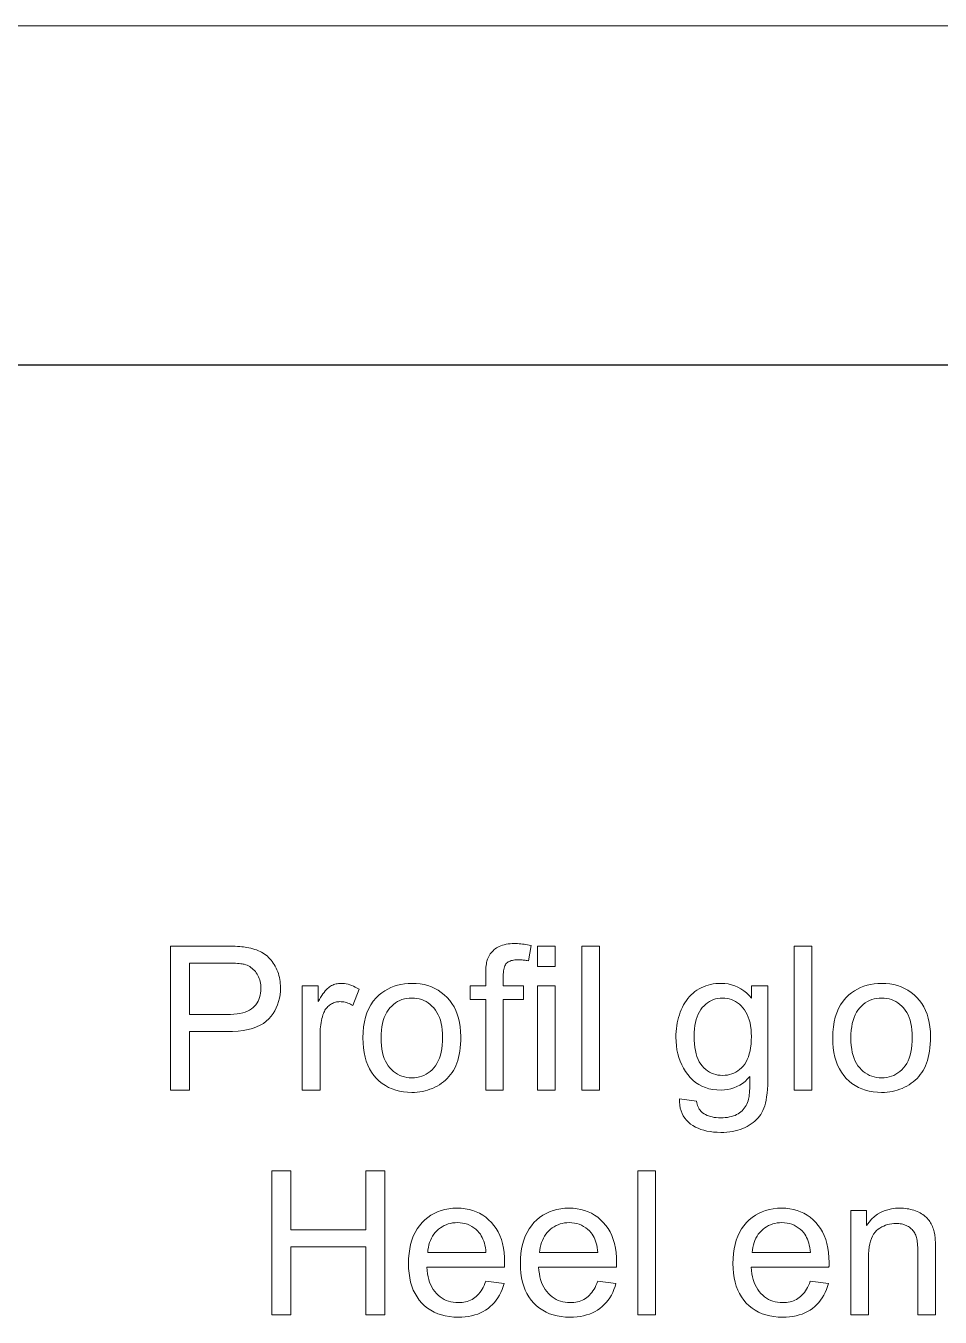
# Model space of a CAD drawing. Extents: x 0 to 594, y 0 to 521.
# Drawn here: x 426.58 to 445.62, y 393.01 to 419.91 of the extents above; entities that cross this region are included whole.
import ezdxf

# ---------------------------------------------------------------- set-up
doc = ezdxf.new("R2010")
doc.units = 0

msp = doc.modelspace()

# ---------------------------------------------------------------- linework, layer by layer
at = {"color": 7, "lineweight": 13}
msp.add_line((593.818, 419.914), (0, 419.914), dxfattribs=at)
at = {"color": 7, "lineweight": 30}
msp.add_line((586.749, 412.845), (28.277, 412.845), dxfattribs=at)
at = {"color": 7, "lineweight": 13}
for points in [[(429.595, 397.744), (429.595, 400.744), (430.727, 400.744), (430.785, 400.744), (430.841, 400.743), (430.893, 400.742), (430.943, 400.74), (430.99, 400.737), (431.035, 400.734), (431.076, 400.73), (431.115, 400.726), (431.15, 400.721), (431.183, 400.716), (431.227, 400.708), (431.269, 400.698), (431.309, 400.688), (431.349, 400.675), (431.386, 400.662), (431.423, 400.647), (431.458, 400.631), (431.491, 400.614), (431.523, 400.595), (431.554, 400.575), (431.583, 400.554), (431.611, 400.531), (431.638, 400.506), (431.664, 400.479), (431.688, 400.451), (431.712, 400.422), (431.734, 400.39), (431.755, 400.357), (431.775, 400.322), (431.794, 400.286), (431.811, 400.248), (431.827, 400.21), (431.84, 400.171), (431.852, 400.131), (431.862, 400.09), (431.871, 400.049), (431.877, 400.007), (431.881, 399.964), (431.884, 399.921), (431.885, 399.877), (431.883, 399.801), (431.875, 399.728), (431.863, 399.658), (431.846, 399.589), (431.824, 399.523), (431.797, 399.46), (431.766, 399.398), (431.729, 399.34), (431.688, 399.283), (431.642, 399.229), (431.589, 399.179), (431.528, 399.133), (431.46, 399.094), (431.384, 399.059), (431.3, 399.03), (431.208, 399.006), (431.108, 398.988), (431, 398.974), (430.885, 398.967), (430.762, 398.964), (429.992, 398.964), (429.992, 397.744)], [(436.158, 397.744), (436.158, 399.631), (435.833, 399.631), (435.833, 399.917), (436.158, 399.917), (436.158, 400.149), (436.158, 400.191), (436.16, 400.232), (436.161, 400.27), (436.164, 400.306), (436.168, 400.34), (436.172, 400.371), (436.177, 400.4), (436.183, 400.427), (436.189, 400.452), (436.197, 400.474), (436.208, 400.502), (436.221, 400.529), (436.236, 400.555), (436.252, 400.58), (436.27, 400.604), (436.29, 400.626), (436.311, 400.648), (436.334, 400.669), (436.358, 400.688), (436.384, 400.706), (436.412, 400.723), (436.442, 400.738), (436.474, 400.752), (436.509, 400.763), (436.545, 400.773), (436.584, 400.781), (436.624, 400.787), (436.667, 400.792), (436.712, 400.794), (436.76, 400.795), (436.791, 400.795), (436.823, 400.794), (436.856, 400.792), (436.889, 400.789), (436.923, 400.786), (436.958, 400.782), (436.993, 400.777), (437.029, 400.772), (437.066, 400.766), (437.103, 400.759), (437.048, 400.437), (437.025, 400.441), (437.003, 400.445), (436.98, 400.448), (436.958, 400.45), (436.937, 400.453), (436.915, 400.454), (436.894, 400.456), (436.873, 400.457), (436.852, 400.458), (436.831, 400.458), (436.799, 400.457), (436.768, 400.455), (436.739, 400.451), (436.713, 400.446), (436.688, 400.44), (436.665, 400.432), (436.644, 400.423), (436.626, 400.412), (436.609, 400.4), (436.594, 400.386), (436.581, 400.371), (436.569, 400.352), (436.558, 400.332), (436.549, 400.309), (436.542, 400.283), (436.535, 400.255), (436.531, 400.225), (436.527, 400.192), (436.525, 400.156), (436.524, 400.118), (436.524, 399.917), (436.948, 399.917), (436.948, 399.631), (436.524, 399.631), (436.524, 397.744)], [(437.236, 400.321), (437.236, 400.744), (437.605, 400.744), (437.605, 400.321)], [(438.157, 397.744), (438.157, 400.744), (438.526, 400.744), (438.526, 397.744)], [(442.584, 397.744), (442.584, 400.744), (442.952, 400.744), (442.952, 397.744)], [(429.992, 399.318), (430.768, 399.318), (430.842, 399.319), (430.913, 399.324), (430.979, 399.331), (431.04, 399.341), (431.097, 399.354), (431.149, 399.369), (431.197, 399.388), (431.241, 399.41), (431.28, 399.434), (431.314, 399.461), (431.345, 399.491), (431.372, 399.523), (431.397, 399.558), (431.418, 399.594), (431.435, 399.634), (431.45, 399.675), (431.461, 399.719), (431.469, 399.765), (431.474, 399.813), (431.476, 399.864), (431.475, 399.901), (431.472, 399.937), (431.467, 399.972), (431.461, 400.006), (431.452, 400.039), (431.442, 400.071), (431.429, 400.101), (431.415, 400.131), (431.399, 400.159), (431.381, 400.187), (431.361, 400.212), (431.34, 400.237), (431.318, 400.259), (431.295, 400.279), (431.27, 400.298), (431.245, 400.315), (431.218, 400.33), (431.19, 400.343), (431.16, 400.354), (431.13, 400.364), (431.108, 400.369), (431.083, 400.373), (431.055, 400.377), (431.023, 400.381), (430.987, 400.384), (430.949, 400.386), (430.906, 400.388), (430.861, 400.389), (430.812, 400.39), (430.76, 400.39), (429.992, 400.39)], [(432.339, 397.744), (432.339, 399.917), (432.671, 399.917), (432.671, 399.588), (432.696, 399.633), (432.721, 399.674), (432.745, 399.713), (432.769, 399.748), (432.793, 399.78), (432.816, 399.809), (432.839, 399.835), (432.861, 399.857), (432.884, 399.877), (432.905, 399.893), (432.927, 399.907), (432.949, 399.919), (432.972, 399.931), (432.995, 399.94), (433.018, 399.948), (433.042, 399.955), (433.066, 399.96), (433.091, 399.964), (433.116, 399.966), (433.142, 399.967), (433.179, 399.965), (433.216, 399.962), (433.254, 399.956), (433.292, 399.948), (433.329, 399.937), (433.367, 399.924), (433.405, 399.908), (433.443, 399.891), (433.482, 399.87), (433.52, 399.848), (433.393, 399.506), (433.366, 399.521), (433.339, 399.535), (433.312, 399.547), (433.285, 399.557), (433.258, 399.566), (433.231, 399.573), (433.204, 399.579), (433.177, 399.583), (433.15, 399.585), (433.123, 399.586), (433.099, 399.585), (433.076, 399.583), (433.053, 399.579), (433.031, 399.574), (433.009, 399.568), (432.987, 399.56), (432.966, 399.55), (432.946, 399.539), (432.926, 399.527), (432.906, 399.513), (432.888, 399.498), (432.87, 399.482), (432.854, 399.465), (432.838, 399.446), (432.824, 399.427), (432.811, 399.406), (432.799, 399.384), (432.788, 399.361), (432.778, 399.337), (432.769, 399.312), (432.757, 399.272), (432.747, 399.232), (432.738, 399.191), (432.73, 399.149), (432.723, 399.106), (432.718, 399.063), (432.713, 399.019), (432.71, 398.974), (432.708, 398.928), (432.708, 398.882), (432.708, 397.744)], [(433.602, 398.831), (433.605, 398.948), (433.615, 399.06), (433.632, 399.165), (433.656, 399.264), (433.686, 399.356), (433.723, 399.443), (433.766, 399.523), (433.817, 399.596), (433.874, 399.664), (433.938, 399.725), (433.995, 399.771), (434.055, 399.812), (434.117, 399.848), (434.182, 399.88), (434.249, 399.906), (434.318, 399.928), (434.39, 399.945), (434.465, 399.957), (434.542, 399.964), (434.621, 399.967), (434.709, 399.964), (434.794, 399.955), (434.875, 399.94), (434.953, 399.92), (435.028, 399.893), (435.1, 399.861), (435.168, 399.823), (435.233, 399.779), (435.295, 399.729), (435.354, 399.673), (435.408, 399.612), (435.456, 399.547), (435.499, 399.477), (435.536, 399.402), (435.567, 399.323), (435.593, 399.24), (435.613, 399.152), (435.627, 399.06), (435.635, 398.963), (435.638, 398.862), (435.637, 398.779), (435.633, 398.701), (435.627, 398.626), (435.618, 398.555), (435.607, 398.487), (435.593, 398.423), (435.577, 398.362), (435.558, 398.305), (435.536, 398.251), (435.512, 398.202), (435.486, 398.155), (435.457, 398.11), (435.427, 398.067), (435.393, 398.026), (435.358, 397.988), (435.32, 397.952), (435.28, 397.918), (435.238, 397.886), (435.193, 397.856), (435.146, 397.828), (435.098, 397.803), (435.048, 397.78), (434.998, 397.76), (434.947, 397.743), (434.895, 397.728), (434.842, 397.716), (434.788, 397.707), (434.733, 397.7), (434.678, 397.696), (434.621, 397.695), (434.532, 397.698), (434.446, 397.707), (434.363, 397.721), (434.284, 397.742), (434.209, 397.768), (434.137, 397.8), (434.068, 397.839), (434.003, 397.882), (433.941, 397.932), (433.883, 397.988), (433.83, 398.049), (433.782, 398.115), (433.74, 398.187), (433.703, 398.263), (433.672, 398.345), (433.647, 398.432), (433.627, 398.524), (433.613, 398.621), (433.605, 398.723)], [(437.236, 397.744), (437.236, 399.917), (437.605, 399.917), (437.605, 397.744)], [(440.193, 397.564), (440.552, 397.511), (440.557, 397.479), (440.564, 397.448), (440.572, 397.42), (440.582, 397.393), (440.594, 397.368), (440.607, 397.344), (440.622, 397.323), (440.639, 397.303), (440.657, 397.286), (440.676, 397.269), (440.705, 397.25), (440.735, 397.233), (440.768, 397.217), (440.802, 397.204), (440.839, 397.193), (440.877, 397.184), (440.917, 397.176), (440.96, 397.171), (441.004, 397.168), (441.051, 397.167), (441.101, 397.168), (441.149, 397.171), (441.194, 397.176), (441.237, 397.184), (441.277, 397.193), (441.316, 397.204), (441.352, 397.217), (441.385, 397.233), (441.417, 397.25), (441.446, 397.269), (441.473, 397.291), (441.498, 397.314), (441.521, 397.338), (441.543, 397.364), (441.562, 397.392), (441.58, 397.422), (441.597, 397.453), (441.611, 397.486), (441.623, 397.52), (441.634, 397.556), (441.64, 397.581), (441.644, 397.611), (441.649, 397.646), (441.652, 397.686), (441.655, 397.73), (441.657, 397.78), (441.659, 397.835), (441.66, 397.895), (441.661, 397.959), (441.661, 398.029), (441.611, 397.975), (441.559, 397.926), (441.505, 397.884), (441.449, 397.847), (441.39, 397.815), (441.328, 397.79), (441.264, 397.77), (441.198, 397.756), (441.13, 397.747), (441.059, 397.744), (440.971, 397.747), (440.888, 397.757), (440.808, 397.773), (440.733, 397.796), (440.662, 397.825), (440.594, 397.861), (440.531, 397.903), (440.472, 397.951), (440.416, 398.006), (440.365, 398.068), (440.319, 398.134), (440.277, 398.202), (440.24, 398.273), (440.208, 398.347), (440.181, 398.423), (440.159, 398.502), (440.142, 398.583), (440.13, 398.667), (440.122, 398.754), (440.12, 398.843), (440.121, 398.905), (440.124, 398.966), (440.13, 399.025), (440.138, 399.084), (440.148, 399.142), (440.16, 399.199), (440.175, 399.255), (440.192, 399.31), (440.211, 399.364), (440.232, 399.417), (440.256, 399.469), (440.281, 399.518), (440.309, 399.564), (440.339, 399.608), (440.37, 399.65), (440.404, 399.69), (440.44, 399.727), (440.477, 399.761), (440.517, 399.794), (440.559, 399.823), (440.602, 399.851), (440.647, 399.875), (440.694, 399.896), (440.742, 399.915), (440.791, 399.931), (440.842, 399.944), (440.895, 399.954), (440.949, 399.961), (441.004, 399.965), (441.061, 399.967), (441.137, 399.964), (441.21, 399.954), (441.28, 399.939), (441.347, 399.917), (441.412, 399.889), (441.474, 399.855), (441.534, 399.814), (441.59, 399.768), (441.644, 399.715), (441.695, 399.656), (441.695, 399.917), (442.035, 399.917), (442.035, 398.039), (442.034, 397.94), (442.031, 397.848), (442.026, 397.761), (442.019, 397.68), (442.009, 397.605), (441.998, 397.536), (441.985, 397.473), (441.969, 397.416), (441.951, 397.365), (441.932, 397.32), (441.91, 397.278), (441.886, 397.238), (441.859, 397.201), (441.83, 397.164), (441.798, 397.13), (441.764, 397.098), (441.728, 397.067), (441.689, 397.038), (441.648, 397.01), (441.604, 396.985), (441.559, 396.962), (441.511, 396.941), (441.461, 396.922), (441.409, 396.906), (441.354, 396.893), (441.298, 396.882), (441.24, 396.873), (441.18, 396.867), (441.117, 396.863), (441.053, 396.862), (440.977, 396.864), (440.903, 396.869), (440.833, 396.878), (440.766, 396.89), (440.701, 396.906), (440.64, 396.925), (440.582, 396.948), (440.526, 396.974), (440.474, 397.004), (440.425, 397.037), (440.379, 397.074), (440.339, 397.114), (440.303, 397.158), (440.273, 397.206), (440.247, 397.256), (440.227, 397.311), (440.211, 397.369), (440.2, 397.43), (440.194, 397.496)], [(443.386, 398.831), (443.389, 398.948), (443.399, 399.06), (443.416, 399.165), (443.439, 399.264), (443.47, 399.356), (443.507, 399.443), (443.55, 399.523), (443.601, 399.596), (443.658, 399.664), (443.721, 399.725), (443.779, 399.771), (443.838, 399.812), (443.901, 399.848), (443.965, 399.88), (444.032, 399.906), (444.102, 399.928), (444.174, 399.945), (444.249, 399.957), (444.326, 399.964), (444.405, 399.967), (444.493, 399.964), (444.578, 399.955), (444.659, 399.94), (444.737, 399.92), (444.812, 399.893), (444.884, 399.861), (444.952, 399.823), (445.017, 399.779), (445.079, 399.729), (445.138, 399.673), (445.192, 399.612), (445.24, 399.547), (445.283, 399.477), (445.32, 399.402), (445.351, 399.323), (445.376, 399.24), (445.396, 399.152), (445.411, 399.06), (445.419, 398.963), (445.422, 398.862), (445.421, 398.779), (445.417, 398.701), (445.411, 398.626), (445.402, 398.555), (445.39, 398.487), (445.377, 398.423), (445.36, 398.362), (445.341, 398.305), (445.32, 398.251), (445.296, 398.202), (445.27, 398.155), (445.241, 398.11), (445.21, 398.067), (445.177, 398.026), (445.142, 397.988), (445.104, 397.952), (445.064, 397.918), (445.021, 397.886), (444.977, 397.856), (444.93, 397.828), (444.881, 397.803), (444.832, 397.78), (444.782, 397.76), (444.73, 397.743), (444.678, 397.728), (444.625, 397.716), (444.572, 397.707), (444.517, 397.7), (444.461, 397.696), (444.405, 397.695), (444.315, 397.698), (444.229, 397.707), (444.147, 397.721), (444.068, 397.742), (443.992, 397.768), (443.92, 397.8), (443.852, 397.839), (443.787, 397.882), (443.725, 397.932), (443.667, 397.988), (443.614, 398.049), (443.566, 398.115), (443.524, 398.187), (443.487, 398.263), (443.456, 398.345), (443.431, 398.432), (443.411, 398.524), (443.397, 398.621), (443.389, 398.723)], [(433.981, 398.831), (433.982, 398.749), (433.988, 398.672), (433.997, 398.599), (434.01, 398.53), (434.026, 398.466), (434.046, 398.405), (434.07, 398.349), (434.097, 398.297), (434.128, 398.249), (434.163, 398.206), (434.2, 398.166), (434.239, 398.131), (434.28, 398.1), (434.324, 398.073), (434.368, 398.05), (434.415, 398.031), (434.464, 398.017), (434.514, 398.006), (434.567, 398), (434.621, 397.998), (434.675, 398), (434.727, 398.006), (434.777, 398.017), (434.826, 398.031), (434.872, 398.05), (434.917, 398.073), (434.96, 398.1), (435.001, 398.132), (435.04, 398.167), (435.077, 398.207), (435.112, 398.251), (435.143, 398.299), (435.17, 398.352), (435.194, 398.409), (435.214, 398.47), (435.23, 398.536), (435.243, 398.606), (435.252, 398.681), (435.258, 398.76), (435.26, 398.843), (435.258, 398.922), (435.252, 398.997), (435.243, 399.067), (435.23, 399.134), (435.214, 399.197), (435.194, 399.257), (435.17, 399.312), (435.142, 399.363), (435.111, 399.41), (435.076, 399.454), (435.039, 399.493), (435, 399.529), (434.959, 399.56), (434.916, 399.587), (434.871, 399.61), (434.825, 399.628), (434.776, 399.643), (434.726, 399.653), (434.675, 399.66), (434.621, 399.662), (434.567, 399.66), (434.514, 399.653), (434.464, 399.643), (434.415, 399.629), (434.368, 399.61), (434.324, 399.587), (434.28, 399.56), (434.239, 399.529), (434.2, 399.494), (434.163, 399.455), (434.128, 399.412), (434.097, 399.364), (434.07, 399.312), (434.046, 399.256), (434.026, 399.196), (434.01, 399.131), (433.997, 399.062), (433.988, 398.989), (433.982, 398.912)], [(440.498, 398.87), (440.5, 398.787), (440.505, 398.708), (440.514, 398.634), (440.526, 398.565), (440.541, 398.5), (440.559, 398.44), (440.582, 398.384), (440.607, 398.333), (440.636, 398.287), (440.668, 398.246), (440.703, 398.208), (440.74, 398.175), (440.778, 398.145), (440.818, 398.12), (440.86, 398.098), (440.903, 398.081), (440.948, 398.067), (440.995, 398.057), (441.044, 398.051), (441.094, 398.049), (441.144, 398.051), (441.192, 398.057), (441.239, 398.067), (441.284, 398.08), (441.327, 398.098), (441.369, 398.12), (441.409, 398.145), (441.447, 398.174), (441.484, 398.207), (441.52, 398.245), (441.552, 398.286), (441.581, 398.332), (441.607, 398.382), (441.63, 398.436), (441.648, 398.496), (441.664, 398.559), (441.676, 398.627), (441.685, 398.699), (441.69, 398.776), (441.691, 398.857), (441.69, 398.935), (441.684, 399.009), (441.675, 399.079), (441.663, 399.145), (441.647, 399.207), (441.628, 399.266), (441.605, 399.32), (441.578, 399.37), (441.548, 399.417), (441.514, 399.459), (441.478, 399.498), (441.441, 399.532), (441.402, 399.562), (441.361, 399.589), (441.319, 399.611), (441.276, 399.629), (441.231, 399.643), (441.185, 399.654), (441.137, 399.66), (441.088, 399.662), (441.039, 399.66), (440.992, 399.654), (440.947, 399.644), (440.903, 399.63), (440.861, 399.612), (440.82, 399.59), (440.78, 399.564), (440.742, 399.534), (440.705, 399.5), (440.67, 399.462), (440.638, 399.42), (440.608, 399.375), (440.583, 399.325), (440.56, 399.272), (440.541, 399.214), (440.526, 399.153), (440.514, 399.088), (440.505, 399.019), (440.5, 398.946)], [(443.764, 398.831), (443.766, 398.749), (443.772, 398.672), (443.781, 398.599), (443.794, 398.53), (443.81, 398.466), (443.83, 398.405), (443.854, 398.349), (443.881, 398.297), (443.912, 398.249), (443.947, 398.206), (443.984, 398.166), (444.023, 398.131), (444.064, 398.1), (444.107, 398.073), (444.152, 398.05), (444.199, 398.031), (444.248, 398.017), (444.298, 398.006), (444.351, 398), (444.405, 397.998), (444.459, 398), (444.511, 398.006), (444.561, 398.017), (444.61, 398.031), (444.656, 398.05), (444.701, 398.073), (444.744, 398.1), (444.785, 398.132), (444.824, 398.167), (444.861, 398.207), (444.896, 398.251), (444.927, 398.299), (444.954, 398.352), (444.978, 398.409), (444.998, 398.47), (445.014, 398.536), (445.027, 398.606), (445.036, 398.681), (445.042, 398.76), (445.043, 398.843), (445.042, 398.922), (445.036, 398.997), (445.027, 399.067), (445.014, 399.134), (444.998, 399.197), (444.977, 399.257), (444.954, 399.312), (444.926, 399.363), (444.895, 399.41), (444.86, 399.454), (444.823, 399.493), (444.783, 399.529), (444.742, 399.56), (444.699, 399.587), (444.655, 399.61), (444.608, 399.628), (444.56, 399.643), (444.51, 399.653), (444.458, 399.66), (444.405, 399.662), (444.351, 399.66), (444.298, 399.653), (444.248, 399.643), (444.199, 399.629), (444.152, 399.61), (444.107, 399.587), (444.064, 399.56), (444.023, 399.529), (443.984, 399.494), (443.947, 399.455), (443.912, 399.412), (443.881, 399.364), (443.854, 399.312), (443.83, 399.256), (443.81, 399.196), (443.794, 399.131), (443.781, 399.062), (443.772, 398.989), (443.766, 398.912)], [(431.705, 393.062), (431.705, 396.062), (432.102, 396.062), (432.102, 394.83), (433.661, 394.83), (433.661, 396.062), (434.058, 396.062), (434.058, 393.062), (433.661, 393.062), (433.661, 394.476), (432.102, 394.476), (432.102, 393.062)], [(439.326, 393.062), (439.326, 396.062), (439.694, 396.062), (439.694, 393.062)], [(436.16, 393.762), (436.541, 393.715), (436.521, 393.65), (436.498, 393.587), (436.473, 393.528), (436.444, 393.472), (436.412, 393.419), (436.377, 393.368), (436.339, 393.321), (436.298, 393.277), (436.254, 393.236), (436.207, 393.197), (436.157, 393.162), (436.104, 393.131), (436.049, 393.103), (435.991, 393.079), (435.93, 393.059), (435.866, 393.042), (435.8, 393.03), (435.731, 393.02), (435.659, 393.015), (435.585, 393.013), (435.492, 393.016), (435.402, 393.025), (435.317, 393.039), (435.235, 393.06), (435.158, 393.086), (435.084, 393.119), (435.014, 393.157), (434.948, 393.201), (434.887, 393.251), (434.829, 393.307), (434.776, 393.368), (434.728, 393.434), (434.686, 393.504), (434.65, 393.579), (434.619, 393.659), (434.594, 393.744), (434.575, 393.834), (434.561, 393.928), (434.552, 394.027), (434.549, 394.13), (434.552, 394.238), (434.561, 394.34), (434.575, 394.437), (434.595, 394.53), (434.62, 394.617), (434.651, 394.7), (434.688, 394.778), (434.73, 394.851), (434.778, 394.919), (434.832, 394.982), (434.89, 395.039), (434.952, 395.091), (435.016, 395.136), (435.085, 395.175), (435.156, 395.209), (435.231, 395.236), (435.309, 395.257), (435.391, 395.272), (435.476, 395.281), (435.565, 395.284), (435.65, 395.282), (435.732, 395.273), (435.812, 395.258), (435.888, 395.237), (435.96, 395.21), (436.03, 395.178), (436.097, 395.139), (436.16, 395.095), (436.22, 395.044), (436.277, 394.988), (436.329, 394.926), (436.376, 394.859), (436.418, 394.788), (436.453, 394.712), (436.484, 394.631), (436.509, 394.545), (436.528, 394.454), (436.542, 394.358), (436.55, 394.258), (436.553, 394.153), (436.553, 394.146), (436.553, 394.138), (436.553, 394.13), (436.553, 394.121), (436.552, 394.112), (436.552, 394.102), (436.552, 394.091), (436.552, 394.079), (436.551, 394.067), (436.551, 394.055), (434.93, 394.055), (434.936, 393.985), (434.945, 393.918), (434.957, 393.855), (434.972, 393.795), (434.991, 393.738), (435.013, 393.685), (435.038, 393.635), (435.066, 393.589), (435.098, 393.546), (435.133, 393.506), (435.17, 393.47), (435.209, 393.438), (435.25, 393.409), (435.293, 393.384), (435.337, 393.363), (435.384, 393.346), (435.432, 393.333), (435.482, 393.323), (435.533, 393.318), (435.587, 393.316), (435.627, 393.317), (435.666, 393.32), (435.703, 393.325), (435.74, 393.333), (435.775, 393.342), (435.809, 393.354), (435.842, 393.368), (435.873, 393.384), (435.904, 393.402), (435.933, 393.422), (435.961, 393.445), (435.988, 393.47), (436.013, 393.498), (436.038, 393.528), (436.061, 393.56), (436.083, 393.596), (436.104, 393.633), (436.124, 393.674), (436.143, 393.717)], [(438.491, 393.762), (438.871, 393.715), (438.852, 393.65), (438.829, 393.587), (438.804, 393.528), (438.775, 393.472), (438.743, 393.419), (438.708, 393.368), (438.67, 393.321), (438.629, 393.277), (438.585, 393.236), (438.538, 393.197), (438.488, 393.162), (438.435, 393.131), (438.38, 393.103), (438.321, 393.079), (438.261, 393.059), (438.197, 393.042), (438.131, 393.03), (438.062, 393.02), (437.99, 393.015), (437.916, 393.013), (437.822, 393.016), (437.733, 393.025), (437.647, 393.039), (437.566, 393.06), (437.488, 393.086), (437.415, 393.119), (437.345, 393.157), (437.279, 393.201), (437.217, 393.251), (437.16, 393.307), (437.107, 393.368), (437.059, 393.434), (437.017, 393.504), (436.981, 393.579), (436.95, 393.659), (436.925, 393.744), (436.905, 393.834), (436.892, 393.928), (436.883, 394.027), (436.88, 394.13), (436.883, 394.238), (436.892, 394.34), (436.906, 394.437), (436.926, 394.53), (436.951, 394.617), (436.982, 394.7), (437.019, 394.778), (437.061, 394.851), (437.109, 394.919), (437.163, 394.982), (437.221, 395.039), (437.282, 395.091), (437.347, 395.136), (437.415, 395.175), (437.487, 395.209), (437.562, 395.236), (437.64, 395.257), (437.722, 395.272), (437.807, 395.281), (437.895, 395.284), (437.981, 395.282), (438.063, 395.273), (438.142, 395.258), (438.219, 395.237), (438.291, 395.21), (438.361, 395.178), (438.427, 395.139), (438.491, 395.095), (438.551, 395.044), (438.607, 394.988), (438.66, 394.926), (438.707, 394.859), (438.748, 394.788), (438.784, 394.712), (438.815, 394.631), (438.84, 394.545), (438.859, 394.454), (438.873, 394.358), (438.881, 394.258), (438.884, 394.153), (438.884, 394.146), (438.884, 394.138), (438.884, 394.13), (438.883, 394.121), (438.883, 394.112), (438.883, 394.102), (438.883, 394.091), (438.882, 394.079), (438.882, 394.067), (438.882, 394.055), (437.261, 394.055), (437.267, 393.985), (437.276, 393.918), (437.288, 393.855), (437.303, 393.795), (437.322, 393.738), (437.344, 393.685), (437.369, 393.635), (437.397, 393.589), (437.429, 393.546), (437.464, 393.506), (437.501, 393.47), (437.54, 393.438), (437.581, 393.409), (437.624, 393.384), (437.668, 393.363), (437.715, 393.346), (437.763, 393.333), (437.813, 393.323), (437.864, 393.318), (437.918, 393.316), (437.958, 393.317), (437.997, 393.32), (438.034, 393.325), (438.07, 393.333), (438.106, 393.342), (438.14, 393.354), (438.172, 393.368), (438.204, 393.384), (438.234, 393.402), (438.264, 393.422), (438.292, 393.445), (438.319, 393.47), (438.344, 393.498), (438.369, 393.528), (438.392, 393.56), (438.414, 393.596), (438.435, 393.633), (438.455, 393.674), (438.473, 393.717)], [(442.917, 393.762), (443.298, 393.715), (443.278, 393.65), (443.256, 393.587), (443.23, 393.528), (443.201, 393.472), (443.169, 393.419), (443.134, 393.368), (443.097, 393.321), (443.056, 393.277), (443.011, 393.236), (442.964, 393.197), (442.914, 393.162), (442.861, 393.131), (442.806, 393.103), (442.748, 393.079), (442.687, 393.059), (442.623, 393.042), (442.557, 393.03), (442.488, 393.02), (442.417, 393.015), (442.342, 393.013), (442.249, 393.016), (442.159, 393.025), (442.074, 393.039), (441.992, 393.06), (441.915, 393.086), (441.841, 393.119), (441.771, 393.157), (441.706, 393.201), (441.644, 393.251), (441.586, 393.307), (441.533, 393.368), (441.485, 393.434), (441.444, 393.504), (441.407, 393.579), (441.376, 393.659), (441.351, 393.744), (441.332, 393.834), (441.318, 393.928), (441.309, 394.027), (441.307, 394.13), (441.309, 394.238), (441.318, 394.34), (441.332, 394.437), (441.352, 394.53), (441.377, 394.617), (441.408, 394.7), (441.445, 394.778), (441.487, 394.851), (441.535, 394.919), (441.589, 394.982), (441.647, 395.039), (441.709, 395.091), (441.774, 395.136), (441.842, 395.175), (441.913, 395.209), (441.988, 395.236), (442.067, 395.257), (442.148, 395.272), (442.233, 395.281), (442.322, 395.284), (442.407, 395.282), (442.49, 395.273), (442.569, 395.258), (442.645, 395.237), (442.718, 395.21), (442.787, 395.178), (442.854, 395.139), (442.917, 395.095), (442.977, 395.044), (443.034, 394.988), (443.086, 394.926), (443.133, 394.859), (443.175, 394.788), (443.211, 394.712), (443.241, 394.631), (443.266, 394.545), (443.285, 394.454), (443.299, 394.358), (443.307, 394.258), (443.31, 394.153), (443.31, 394.146), (443.31, 394.138), (443.31, 394.13), (443.31, 394.121), (443.31, 394.112), (443.309, 394.102), (443.309, 394.091), (443.309, 394.079), (443.308, 394.067), (443.308, 394.055), (441.687, 394.055), (441.693, 393.985), (441.702, 393.918), (441.714, 393.855), (441.73, 393.795), (441.748, 393.738), (441.77, 393.685), (441.795, 393.635), (441.823, 393.589), (441.855, 393.546), (441.89, 393.506), (441.927, 393.47), (441.966, 393.438), (442.007, 393.409), (442.05, 393.384), (442.095, 393.363), (442.141, 393.346), (442.189, 393.333), (442.239, 393.323), (442.291, 393.318), (442.344, 393.316), (442.384, 393.317), (442.423, 393.32), (442.46, 393.325), (442.497, 393.333), (442.532, 393.342), (442.566, 393.354), (442.599, 393.368), (442.63, 393.384), (442.661, 393.402), (442.69, 393.422), (442.718, 393.445), (442.745, 393.47), (442.771, 393.498), (442.795, 393.528), (442.818, 393.56), (442.841, 393.596), (442.861, 393.633), (442.881, 393.674), (442.9, 393.717)], [(443.76, 393.062), (443.76, 395.235), (444.092, 395.235), (444.092, 394.926), (444.142, 394.994), (444.196, 395.055), (444.255, 395.109), (444.317, 395.156), (444.384, 395.195), (444.456, 395.227), (444.531, 395.252), (444.611, 395.27), (444.695, 395.281), (444.783, 395.284), (444.822, 395.284), (444.861, 395.282), (444.898, 395.278), (444.936, 395.273), (444.972, 395.267), (445.008, 395.259), (445.043, 395.25), (445.077, 395.239), (445.111, 395.227), (445.145, 395.214), (445.177, 395.199), (445.207, 395.184), (445.236, 395.168), (445.263, 395.15), (445.289, 395.132), (445.312, 395.113), (445.335, 395.093), (445.355, 395.073), (445.374, 395.051), (445.391, 395.029), (445.407, 395.005), (445.422, 394.981), (445.436, 394.956), (445.449, 394.93), (445.461, 394.903), (445.472, 394.876), (445.482, 394.847), (445.491, 394.818), (445.499, 394.788), (445.506, 394.757), (445.51, 394.734), (445.513, 394.709), (445.516, 394.681), (445.519, 394.65), (445.521, 394.616), (445.523, 394.578), (445.524, 394.538), (445.525, 394.495), (445.526, 394.448), (445.526, 394.398), (445.526, 393.062), (445.158, 393.062), (445.158, 394.384), (445.158, 394.428), (445.156, 394.47), (445.154, 394.509), (445.151, 394.546), (445.147, 394.581), (445.142, 394.613), (445.137, 394.644), (445.13, 394.672), (445.123, 394.697), (445.115, 394.721), (445.106, 394.743), (445.095, 394.764), (445.083, 394.784), (445.07, 394.803), (445.055, 394.821), (445.039, 394.838), (445.022, 394.855), (445.004, 394.87), (444.984, 394.885), (444.963, 394.899), (444.94, 394.911), (444.917, 394.923), (444.893, 394.933), (444.869, 394.941), (444.844, 394.949), (444.818, 394.955), (444.791, 394.959), (444.763, 394.963), (444.735, 394.965), (444.706, 394.965), (444.659, 394.964), (444.614, 394.959), (444.57, 394.952), (444.528, 394.941), (444.486, 394.928), (444.447, 394.911), (444.408, 394.892), (444.37, 394.87), (444.334, 394.844), (444.299, 394.816), (444.267, 394.783), (444.238, 394.745), (444.212, 394.702), (444.19, 394.653), (444.171, 394.599), (444.156, 394.54), (444.144, 394.475), (444.135, 394.405), (444.13, 394.33), (444.129, 394.249), (444.129, 393.062)], [(434.951, 394.357), (436.164, 394.357), (436.158, 394.411), (436.151, 394.462), (436.141, 394.51), (436.13, 394.555), (436.117, 394.597), (436.102, 394.637), (436.086, 394.674), (436.067, 394.708), (436.047, 394.74), (436.025, 394.769), (435.989, 394.809), (435.95, 394.845), (435.91, 394.877), (435.867, 394.905), (435.823, 394.928), (435.776, 394.948), (435.727, 394.962), (435.677, 394.973), (435.624, 394.979), (435.569, 394.982), (435.519, 394.98), (435.47, 394.975), (435.424, 394.966), (435.379, 394.954), (435.335, 394.939), (435.293, 394.92), (435.253, 394.898), (435.214, 394.873), (435.177, 394.844), (435.142, 394.812), (435.109, 394.777), (435.079, 394.739), (435.052, 394.7), (435.028, 394.658), (435.008, 394.613), (434.99, 394.567), (434.976, 394.518), (434.964, 394.467), (434.956, 394.413)], [(437.281, 394.357), (438.495, 394.357), (438.489, 394.411), (438.482, 394.462), (438.472, 394.51), (438.461, 394.555), (438.448, 394.597), (438.433, 394.637), (438.416, 394.674), (438.398, 394.708), (438.378, 394.74), (438.356, 394.769), (438.32, 394.809), (438.281, 394.845), (438.241, 394.877), (438.198, 394.905), (438.154, 394.928), (438.107, 394.948), (438.058, 394.962), (438.007, 394.973), (437.954, 394.979), (437.899, 394.982), (437.849, 394.98), (437.801, 394.975), (437.754, 394.966), (437.709, 394.954), (437.666, 394.939), (437.624, 394.92), (437.584, 394.898), (437.545, 394.873), (437.508, 394.844), (437.473, 394.812), (437.44, 394.777), (437.41, 394.739), (437.383, 394.7), (437.359, 394.658), (437.338, 394.613), (437.321, 394.567), (437.306, 394.518), (437.295, 394.467), (437.287, 394.413)], [(441.708, 394.357), (442.921, 394.357), (442.915, 394.411), (442.908, 394.462), (442.898, 394.51), (442.887, 394.555), (442.874, 394.597), (442.859, 394.637), (442.843, 394.674), (442.824, 394.708), (442.804, 394.74), (442.782, 394.769), (442.746, 394.809), (442.708, 394.845), (442.667, 394.877), (442.625, 394.905), (442.58, 394.928), (442.533, 394.948), (442.485, 394.962), (442.434, 394.973), (442.381, 394.979), (442.326, 394.982), (442.276, 394.98), (442.227, 394.975), (442.181, 394.966), (442.136, 394.954), (442.092, 394.939), (442.05, 394.92), (442.01, 394.898), (441.971, 394.873), (441.934, 394.844), (441.899, 394.812), (441.866, 394.777), (441.836, 394.739), (441.809, 394.7), (441.785, 394.658), (441.765, 394.613), (441.747, 394.567), (441.733, 394.518), (441.721, 394.467), (441.713, 394.413)]]:
    msp.add_lwpolyline(points, close=True, dxfattribs=at)

doc.saveas('drawing.dxf')
